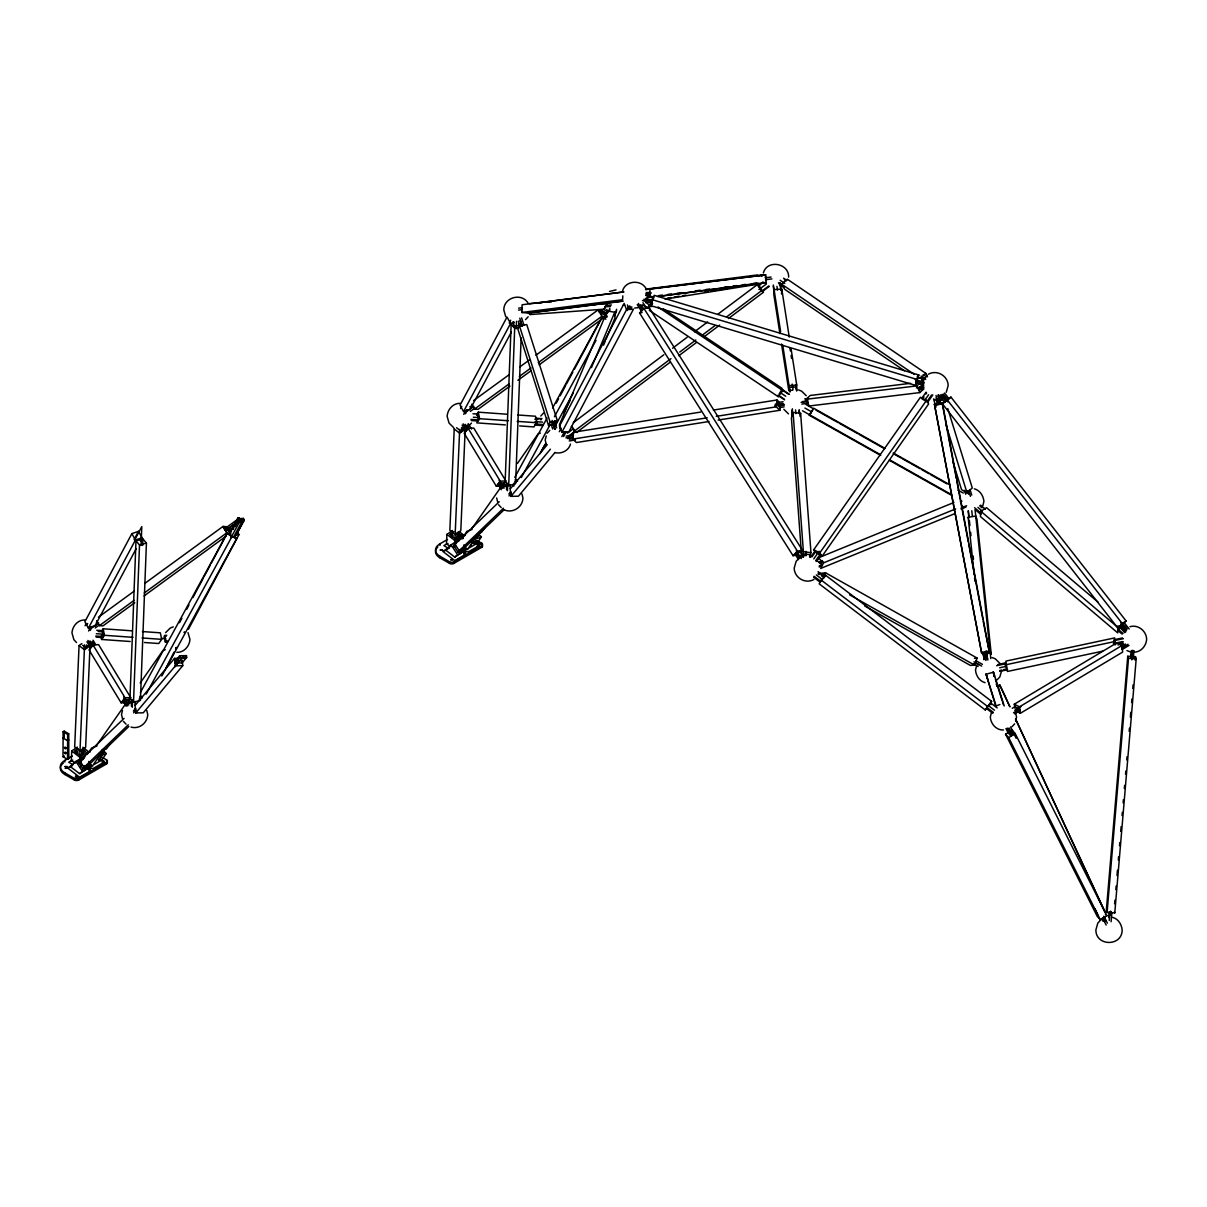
<?xml version="1.0" encoding="UTF-8"?>
<svg xmlns="http://www.w3.org/2000/svg" width="1207" height="1207" viewBox="0 0 1207 1207"><rect width="100%" height="100%" fill="white"/><g stroke="black" fill="none" stroke-linecap="round" stroke-linejoin="round"><path stroke-width="1.5" d="M99.034 759.641L100.558 758.222M100.664 758.373L99.215 759.761M474.2 543.044L475.724 541.626M475.814 541.837L474.381 543.15M451.539 536.527L452.987 535.123M63.111 731.759L63.005 756.744L67.532 759.369L68.829 758.615L68.724 733.75L64.182 731.125L63.111 731.759L67.637 734.369L68.724 733.75M67.637 734.369L67.532 759.369M135.984 540.811L129.994 698.114L133.524 702.263L140.419 700.362L146.424 543.059L142.894 538.91L135.984 540.811L139.514 544.961L133.524 702.263M131.382 706.276L131.638 699.577L132.529 700.618L132.272 707.317M134.988 705.16L135.124 701.403M141.068 545.398L141.792 526.614L134.701 539.891M142.652 545.473L142.894 538.91M506.548 489.68L506.804 482.966L507.694 484.022L507.438 490.721M512.945 321.847L513.684 326.72L519.945 325L519.976 324.034M513.684 326.72L513.865 321.922M508.69 485.652L514.68 328.364L511.149 324.215L505.16 481.502L508.69 485.652L515.585 483.766L521.137 337.93M510.154 488.563L510.289 484.807M516.234 328.802L516.521 321.288M513.805 486.134L513.91 483.253M77.308 747.103L71.741 750.995L71.319 760.561L75.483 763.065M79.058 645.564L74.683 746.952L80.084 751.146L85.637 747.284L90.027 645.881L84.46 649.758L79.058 645.564L81.835 643.618M76.675 753.711L76.916 748.099M78.214 749.532L78.244 748.732M84.339 648.023L84.475 644.855M79.526 763.971L79.677 760.697M79.737 760.214L79.873 757.302L88.232 751.493L82.815 747.269M79.768 756.201L84.535 645.986M81.669 755.114L81.91 749.502L83.313 748.536L83.072 754.134M82.619 645.262L86.285 648.114L86.421 644.9M87.749 645.534L86.285 648.114M452.474 530.507L446.907 534.384L446.484 543.965L450.95 546.65M451.871 536.315L452.067 531.502M454.677 543.814L455.024 540.706L463.397 534.882L459.324 531.729M454.933 539.604L459.686 429.375M456.789 539.318L457.076 532.906L458.479 531.925L458.222 537.537M456.563 427.716L461.451 431.518L461.617 427.504M462.96 428.138L462.854 430.537L461.451 431.518M460.471 538.277L460.621 534.807L457.921 532.709M463.232 538.518L463.397 534.882M623.234 301.162L528.666 313.126L521.726 312.477L522.118 304.767L622.993 292.003M622.797 295.866L622.601 299.728L521.726 312.477M774.336 291.445L774.275 292.682L773.28 286.24M781.502 293.965L781.774 289.092L774.079 289.665L773.808 294.523L779.888 333.509M792.622 390.223L788.774 390.51L789.046 385.652L782.724 345.157M796.846 390.6L796.273 386.934L789.303 387.432L789.665 391.415M796.198 388.156L796.273 386.934M796.469 389.952L796.741 385.078L791.128 349.095M1098.144 602.218L986.587 507.694L980.838 511.285L980.401 516.551L1117.727 632.89L1118.165 627.625L1121.031 625.83M1122.163 626.991L1118.27 629.42L1118.165 630.748L1122.133 634.113M1131.608 656.457L1127.76 656.261L1106.336 910.41L1107.091 912.447L1114.785 912.869L1136.209 658.705L1135.455 656.668L1132.89 656.533M1107.091 912.447L1128.515 658.298L1127.76 656.261M1108.675 917.501L1109.158 911.798M1131.155 650.799L1130.672 656.502L1131.351 658.358L1133.282 658.464L1133.961 650.467M1109.248 920.488L1109.927 912.507L1111.873 912.613L1111.104 921.741M1131.351 658.358L1132.03 650.362M1110.289 914.891L1110.606 911.134M1131.774 659.852L1132.573 650.482M1110.893 914.182L1111.089 911.904M1132.709 655.476L1133.086 650.905M1114.619 903.756L1114.921 900.226M1115.811 889.65L1116.113 886.119M1117.003 875.528L1117.456 870.232M1118.316 859.988L1118.587 856.819M1119.523 845.7L1119.794 842.516M1120.73 831.397L1121.122 826.629M1122.057 815.51L1122.329 812.341M1123.129 802.806L1123.4 799.638M1124.336 788.518L1124.607 785.335M1125.543 774.215L1125.814 771.032M1126.75 759.912L1127.021 756.744M1129.164 731.321L1129.435 728.153M1130.371 717.033L1130.763 712.266M1131.593 702.565L1131.879 699.034M1132.769 688.443L1133.071 684.912M1135.153 660.199L1135.455 656.668M65.087 768.255L67.23 768.255M477.142 546.152L479.27 546.092M709.022 421.515L576.403 442.531L572.752 439.107L573.491 432.242L700.679 412.07M780.265 406.834L779.888 410.274L776.222 406.85L776.976 399.985L713.397 410.063M784.143 406.88L779.994 407.544L776.689 404.451L776.87 402.716L783.102 401.72M779.994 407.544L780.175 405.808L776.87 402.716M84.656 757.332L83.615 757.317M916.671 383.223L915.479 385.365L650.89 305.688L651.886 299.592L654.254 295.323L918.844 375L915.962 382.875L923.777 385.229M915.479 385.365L916.46 379.27L918.844 375M1102.579 651.177L1007.453 671.454L1005.265 664.891L1005.989 661.089L1114.695 637.899L1113.97 641.702L1115.072 644.991M1007.121 668.24L1005.823 662.809L997.902 664.499M1115.343 643.572L1114.529 639.635L1122.45 637.945M174.019 652.157L165.993 668.029M122.495 710.455L121.5 714.559L122.495 718.663M546.213 435.923L545.202 440.027L546.213 444.116M982.92 505.461L983.916 501.358C983.388 495.775 979.963 490.298 974.336 488.82M976.508 666.023L975.497 670.126C976.025 675.709 979.45 681.186 985.078 682.664M991.324 712.945L990.313 717.049C990.766 723.883 996.258 730.31 1003.455 729.994M1001.765 670.126L999.849 676.916L997.208 679.752M1015.585 721.152L1016.581 717.049L1015.585 712.945M75.483 777.927L77.61 777.927M810.138 555.431L810.968 552.67L800.633 413.367L793.074 412.432L791.4 417.939L801.478 553.772M799.803 416.113L800.633 413.367M802.58 554.496L803.409 551.75L793.074 412.432M802.851 556.88L803.138 553.847L809.988 554.692L810.169 557.151M809.988 554.692L809.625 556.895M77.836 752.293L76.418 753.319L77.836 751.75M622.571 291.023C625.166 280.627 640.721 279.209 645.911 288.337M570.473 444.116C568.769 450.724 561.195 454.3 554.782 452.55M763.367 273.008C766.928 259.233 789.076 262.96 788.639 277.112M946.243 392.35L948.159 385.561C948.023 375.86 936.949 369.372 928.47 374.185M461.964 539.046L466.913 531.321L472.088 529.451M823.642 577.172L824.336 575.422L818.768 572.284M824.185 576.267L825.558 572.797L977.097 658.056L974.351 664.997L970.413 665.449L864.65 605.944M458.388 541.34L459.263 540.329M608.298 311.844L609.852 308.162M609.279 311.134L609.897 309.671M591.445 367.607L614.755 312.206L607.272 311.029L559.475 424.668L559.927 428.455M616.626 309.233L614.499 315.887L616.671 310.727M603.56 345.157L605.356 340.902M605.959 339.469L614.921 318.165L614.755 312.206M76.403 751.418L75.528 752.323M519.478 325.92L517.894 329.179L548.536 425.483L555.808 424.11L557.393 420.851L526.75 324.547L519.478 325.92L550.136 422.224L548.536 425.483M552.685 429.028L551.343 424.819L552.776 421.862L554.601 421.515L556.623 427.836M816.913 560.636L818.346 557.86L953.937 502.474M816.762 560.486L822.239 564.71L819.236 567.049M955.672 508.886L823.551 562.854L820.7 568.422L954.556 513.744M961.194 508.841L962.628 506.05M559.324 431.684L561.164 428.198M561.904 432.272L626.524 309.671L624.155 303.41L559.535 426.026L561.904 432.272L568.889 431.729L633.494 309.113L626.524 309.671M626.795 310.108L628.56 306.774M627.097 310.531L629.526 305.929M561.828 436.647L564.408 431.774L566.158 431.638L563.594 436.512M631.88 306.94L630.778 309.022L629.013 309.158L630.492 306.382M140.344 540.887L142.019 537.734L138.488 531.336L131.865 533.645L84.867 621.771L88.398 628.183L95.006 625.875L136.15 548.747M85.078 625.754L86.285 623.476M87.055 624.607L87.658 623.476M134.083 539.589L138.488 531.336M88.398 628.183L135.41 540.042L142.019 537.734M88.579 630.989L90.706 627.006L92.366 626.433L90.253 630.401M179.511 622.721L181.88 618.286M186.617 609.414L188.986 604.979M192.924 597.586L203.198 578.364M203.983 576.886L210.305 565.057M211.089 563.578L224.502 538.443M230.778 531.683L231.201 530.899M231.623 530.099L237.553 519.01L243.392 518.391L244.221 519.825L237.447 532.513M234.988 526.78L238.382 520.443L244.221 519.825M239.137 522.706L240.887 519.417L230.975 537.613M242.124 520.76L243.392 518.391M184.007 632.604L184.445 631.789M188.458 629.239L238.986 534.626L237.341 531.759M460.546 408.585L461.753 406.321M509.233 322.993L510.712 320.247M510.576 323.446L507.031 317.049L460.033 405.175L463.563 411.572L510.576 323.446L513.88 322.299M463.744 414.378L465.872 410.41L467.531 409.837L465.419 413.805M511.3 332.151L470.172 409.264L463.563 411.572M556.246 403.168L558.615 398.732M560.199 395.775L565.721 385.425M566.521 383.947L572.827 372.118M574.411 369.161L600.467 320.368M606.367 314.288L606.774 316.536M606.789 313.503L607.634 311.919M563.624 412.643L569.945 400.815M989.589 705.069L991.596 701.312L825.482 575.181L821.198 580.099L819.191 583.856L985.289 709.988L987.432 707.528M824.034 577.761L825.482 575.181M985.289 709.988L991.596 701.312M140.374 692.562L227.067 533.358L234.686 537.673L243.678 521.152L238.096 517.682L229.089 534.203L233.479 537.206L242.471 520.685L243.678 521.152M139.137 699.396L140.827 696.303L142.049 696.771M230.296 534.671L230.869 533.645M233.117 529.511L233.675 528.485M235.365 525.377L237.613 521.243M238.171 520.217L239.303 518.15M146.183 694.085L231.895 536.677L236.708 538.518L161.844 676.011M514.755 477.414L547.058 418.075M552.58 407.936L602.233 316.762L604.632 317.682M514.876 481.774L515.993 479.707L517.2 480.16M607.634 311.406L604.254 317.607L605.461 318.075M606.035 317.049L606.593 316.008M521.349 477.489L550.211 424.502M554.451 416.702L596.032 340.344M540.163 453.621L545.685 443.497M555.145 426.131L573.265 392.833M650.89 305.688L652.082 303.545M880.703 455.431L809.324 415.283L810.576 413.035M806.11 404.617L813.322 408.675L809.746 414.861M885.123 448.416L813.744 408.253L809.324 415.283M176.478 647.435L175.649 648.913A12.658 1.75 -69.2 0 1 175.981 647.51M452.851 536.014L452.112 536.768M541.158 451.433L544.84 444.885M167.351 642.245L165.54 642.109L164.937 640.6A13.096 9.882 34.9 0 1 164.363 636.164L166.777 635.229M527.746 311.964L529.979 314.559L531.819 311.693M131.744 630.808L103.153 628.787L101.403 631.699L98.159 631.472M96.122 637.145L102.595 637.598L103.319 636.557L102.127 630.642L96.741 630.265M130.16 641.49L101.569 639.469L104.481 635.304L103.153 628.787M142.471 631.563L160.35 632.83L161.663 639.348L158.751 643.527L144.463 642.516M476.871 414.273L478.319 412.175L506.91 414.212M476.569 415.102L477.293 414.046L472.978 413.745M477.293 414.046L478.485 419.961L477.761 421.002L471.273 420.549M478.319 412.175L479.632 418.708L476.735 422.872L505.326 424.894M535.365 424.834L536.828 422.752L535.516 416.234L517.637 414.967M87.251 754.345L91.747 747.933L96.922 746.062M96.801 745.111L125.739 703.711M140.208 683.011L162.945 650.482L165.238 649.653M99.925 754.496L102.761 750.452M101.086 754.073L104.481 749.215L103.319 749.638M98.446 760.274L103.802 752.625L99.215 754.284M109.535 744.417L106.427 748.853L101.841 750.513M106.216 753.575L101.66 760.108L93.014 765.102L99.321 756.065L106.216 753.575L102.429 749.502M471.967 528.5L500.905 487.1M517.441 463.443L538.111 433.886L540.404 433.057M471.168 542.275L474.381 537.688L478.968 536.029M475.09 537.9L476.78 535.47M477.353 534.656L477.912 533.856M470.579 545.579L471.711 543.965M472.284 543.15L472.842 542.335M476.252 537.477L479.647 532.619M473.612 543.678L475.754 540.615M485.727 526.343L481.593 532.257L479.3 533.087M481.382 536.964L476.81 543.512L468.18 548.491L474.487 539.469L481.382 536.964L478.862 534.263M813.744 549.758L920.398 397.269L926.478 400.377L928.636 403.938L821.967 556.412L819.825 552.851L813.744 549.758L815.374 552.127L820.881 554.933L816.279 561.511M810.878 556.865L814.831 551.222L820.881 554.933M921.484 398.748L926.086 392.169M812.085 556.819L812.749 555.884M813.397 554.948L814.061 553.998M814.71 553.062L815.374 552.127M923.34 397.767L924.004 396.831M925.98 394.01L926.629 393.06M813.774 558.916L819.131 551.252M925.377 399.366L928.59 394.764M819.825 552.851L926.478 400.377M815.736 560.621L820.338 554.043M932.8 394.93L927.534 402.459L926.991 401.554L931.593 394.976M649.607 304.888L647.797 308.268L651.689 302.127M648.747 308.449L652.58 303.364M779.088 394.116L781.94 389.348L789.469 394.387M649.336 310.38L778.243 396.696L782.83 390.6L781.759 388.141L663.352 308.856M128.742 700.09L130.703 697.571L98.597 644.644L92.954 644.84L89.016 649.894L121.122 702.821L123.944 702.715M121.122 702.821L125.06 697.767L130.703 697.571M131.141 703.062L128.968 699.472L123.853 699.638L122.858 700.92L126.131 706.306M127.972 700.739L128.968 699.472M502.912 484.761L505.869 480.974L473.763 428.047L468.12 428.244L464.182 433.298L496.288 486.21L499.11 486.119M496.288 486.21L500.226 481.171L505.869 480.974M506.849 487.356L504.134 482.875L499.019 483.041L498.023 484.324L501.297 489.71M178.304 658.298L174.547 658.373L135.048 705.522L135.742 712.96L143.256 712.809L182.755 665.66L182.227 660.078M133.404 710.998L135.667 708.298L135.848 710.169L133.585 712.869M175.166 661.149L179.692 655.748L186.481 655.612L186.663 657.483L182.136 662.884L175.347 663.02L175.166 661.149L182.242 660.682M175.347 663.02L179.858 657.619L179.692 655.748M135.742 712.96L183.177 656.623M174.638 667.064L178.757 662.16M183.932 658.645L186.481 655.612M547.254 444.719L510.214 488.926L510.908 496.349L518.407 496.213L554.948 452.595M508.856 494.055L510.833 491.687L511.014 493.572L509.022 495.926M510.908 496.349L550.407 449.2M165.615 632.619L170.247 628.032L173.265 626.871M525.528 319.644L528.153 316.792M468.829 425.935L471.469 423.084M540.781 416.023L543.406 413.171M547.133 433.238L549.758 430.386M798.762 558.494L796.122 561.346L794.206 568.12C794.342 577.836 805.416 584.324 813.895 579.496M1012.024 726.674L1014.665 723.838M1100.437 920.262L1097.812 923.099L1095.896 929.888C1095.7 946.62 1122.344 946.62 1122.148 929.888C1121.62 924.306 1118.195 918.829 1112.567 917.35M795.579 555.28L793.044 555.703L639.559 312.975L643.919 308.389L648.989 307.544L802.474 550.271L800.301 552.565M793.044 555.703L797.405 551.116L802.474 550.271M803.606 556.759L800.603 552.021L794.915 553.938L798.506 559.626M85.109 755.823L75.92 761.406L70.444 766.671L79.813 773.853M128.877 726.433L90.178 763.609L84.068 767.32L79.828 760.848L124.049 718.376M78.606 763.337L81.307 760.742M79.134 763.367L81.503 761.104M79.602 767.411L82.287 764.831M84.068 767.32L128.289 724.834M82.106 769.508L87.689 764.695L83.539 768.663L84.882 767.818M91.476 765.555L79.949 773.4L91.476 765.555L88.775 761.451M84.777 768.784L88.88 764.861L82.77 768.572L78.53 762.1L83.117 759.324M460.274 539.227L451.086 544.81L445.609 550.075L454.979 557.257M499.215 501.765L454.994 544.251L459.233 550.724L465.344 546.997L504.043 509.837M453.093 547.39L455.642 544.976M459.233 550.724L503.455 508.238M457.951 552.263L462.854 548.084L459.49 551.327M458.554 552.172L460.078 551.282M466.641 548.959L455.114 556.804L466.641 548.959L463.926 544.855M460.968 551.207L464.031 548.265L457.921 551.976L453.696 545.504M918.663 389.408L923.853 388.79L919.87 392.592L809.128 405.99L806.216 399.276L810.214 395.458L910.576 383.328M806.216 399.276L916.973 385.878L919.628 383.343M923.536 389.348L918.98 389.906L918.24 388.201L922.767 384.656M918.98 389.906L922.586 386.451L921.846 384.761M479.088 544.84L475.754 543.874M454.194 545.896L454.933 545.262M460.44 553.425L461.119 552.851M938.246 398.748L940.736 400.181L942.063 398.944L941.339 396.59M941.656 399.713L939.031 402.142L933.554 398.974L936.044 407.076M952.791 461.3L961.541 489.635L967.018 492.803L972.269 487.945L947.782 408.615M904.496 370.76L784.701 289.318L781.608 284.173L787.266 279.164L925.829 373.355L927.383 375.92L921.59 380.054M925.829 373.355L920.172 378.379L917.275 376.418M77.912 761.813L79.058 760.817M460.033 551.327L458.705 552.218M450.799 534.294L451.569 534.022M1125.98 631.729L1120.881 625.211L1117.591 627.685L942.441 403.847L944.206 402.338M938.639 394.855L944.478 402.308L948.928 398.642L944.553 393.06M942.441 403.847L950.965 397.118L1126.101 620.956L1120.081 625.814M1117.591 627.685L1119.357 626.177M573.25 422.722L663.805 354.783M672.571 348.22L687.175 337.251M694.478 331.774L707.634 321.907M717.848 314.242L757.287 284.656L758.72 285.893M761.059 283.389L758.237 285.516L762.085 290.978L768.693 286.014M762.009 282.679L762.945 281.97M759.671 285.199L760.606 284.49M567.381 433.238L573.416 428.711M758.916 289.559L766.46 283.901M571.394 426.418L574.577 430.944L670.986 358.63M679.752 352.052L695.82 339.997M703.123 334.52L714.8 325.754M726.493 316.988L761.542 290.691L763.518 292.215L728.455 318.512M568.512 436.18L575.105 431.231L572.224 427.142M569.01 436.572L575.603 431.623M769.176 286.406L762.583 291.355L759.686 287.266M670.036 362.341L576.539 432.468L574.577 430.944M678.787 355.763L696.318 342.622M705.084 336.044L719.689 325.09M950.965 397.118L947.676 399.592L944.749 395.851M944.478 402.308L945.745 401.373L940.63 394.84M1126.101 620.956L1122.812 623.415L1123.551 624.351M758.117 283.177L659.791 296.303M98.386 617.23L134.188 591.143M144.795 583.419L223.023 526.433L226.554 526.674L230.25 533.162L226.705 532.921L144.267 592.969M223.914 528.606L226.554 526.674M96.394 622.239L97.284 621.59M233.162 527.489L228.696 530.733L225.498 530.507L224.562 528.862L238.82 518.482L242.019 518.708L242.954 520.353L242.064 521.002M91.973 627.761L98.205 623.219M225.498 530.507L239.755 520.126L242.954 520.353M94.176 626.297L98.702 622.993M225.754 530.431L242.019 518.708M95.172 627.987L99.638 624.743M234.052 526.84L234.943 526.192M240.284 522.299L241.174 521.65M96.651 620.775L99.427 625.633L134.128 600.347M134.777 602.7L102.957 625.89L99.427 625.633M144.055 595.941L226.267 536.059M473.551 400.618L509.354 374.547M519.961 366.822L529.239 360.063M535.863 355.235L598.189 309.837L601.72 310.078L605.416 316.566L539.122 364.861M599.079 312.01L601.72 310.078M469.764 406.94L470.655 406.291M471.545 405.643L472.45 404.994M605.084 308.373L599.728 312.266L602.942 312.492L603.862 314.122L607.423 311.527M467.139 411.165L473.868 406.382M606.97 309.43L600.664 313.895L603.862 314.122M470.338 411.391L474.789 408.147M471.816 404.179L474.577 409.037L509.294 383.751M519.417 376.373L530.989 367.939M538.231 362.673L601.871 316.309L605.416 316.566M509.942 386.104L478.123 409.294L474.577 409.037M517.894 380.311L531.155 370.655M77.278 749.14L74.502 751.071L79.903 755.28L85.471 751.403L82.755 749.306M453.832 531.578L449.668 534.475L455.069 538.669L460.621 534.807M78.968 760.259L78.847 760.35M453.681 543.769L454.752 543.12L454.013 543.738M455.084 545.368L454.224 545.881M460.305 553.319L459.55 553.862L461.014 552.897M88.79 770.066L89.922 769.87M1005.567 734.233L1012.069 730.129L1015.193 733.539L1106.91 915.781L1100.392 919.87L1097.269 916.46L1005.567 734.233L1008.69 737.643L1100.392 919.87M1005.974 728.56L1008.147 732.86L1009.791 731.819L1009.354 730.959M1008.147 732.86L1010.968 735.938L1012.613 734.912L1009.158 728.032M1008.69 737.643L1015.193 733.539M79.828 760.848L84.415 758.056M1015.057 708.373L1014.287 704.209L1116.611 642.984L1121.831 645.609L1122.691 652.067L1020.353 713.292L1016.445 711.315M1012.251 708.298L1014.846 706.744L1019.568 709.128L1019.794 710.757L1014.589 713.865M1118.044 645.006L1123.249 641.898M1120.865 645.066L1123.461 643.512M1014.287 704.209L1019.493 706.834L1121.831 645.609M1014.695 710.32L1021.107 706.487M1122.284 645.956L1125.497 644.04M1013.503 712.764L1019.568 709.128M1127.972 644.282L1121.907 647.903L1122.118 649.532L1129.058 645.383M68.829 739.921L67.532 740.66L63.005 738.05L64.288 737.296L64.182 731.125M63.005 756.744L64.288 756.004M106.699 761.542A3.048 1.765 0 0 1 106.548 763.94L78.711 780.009A3.048 1.765 0 0 1 74.396 780.009L64.816 774.487L64.816 772.872A15.269 8.811 0 0 1 64.816 760.41L72.36 756.05M476.916 540.48L481.699 543.241A3.048 1.765 0 0 1 481.699 545.73L481.699 547.344L453.877 563.413A3.048 1.765 0 0 1 449.562 563.413L439.982 557.89L439.982 556.276A15.269 8.811 0 0 1 439.982 543.814L447.525 539.454M71.741 760.455L68.724 762.19L73.023 764.785L67.562 767.939L79.617 777.187L90.721 770.775L84.339 765.887M446.907 543.859L443.889 545.594L448.189 548.189L442.728 551.343L454.783 560.591L465.887 554.179L461.904 551.116M71.258 760.968L72.827 760.063M446.409 544.372L447.993 543.467M80.492 759.776L81.503 759.188M454.903 543.618L455.658 543.18M69.433 767.471L71.877 766.068M444.598 550.875L447.028 549.457M448.431 548.657L449.472 548.053M103.183 761.692L104.194 762.1L92.848 768.648L88.639 766.762M477.972 545.066L479.36 545.504L468.014 552.052L462.869 549.743M64.816 772.872L74.396 778.394A3.048 1.765 0 0 0 78.711 778.394L106.548 762.326A3.048 1.765 0 0 0 106.548 759.837L101.765 757.076M439.982 556.276L449.562 561.798A3.048 1.765 0 0 0 453.877 561.798L481.699 545.73M996.982 686.24L999.803 684.942L1009.972 706.895M997.902 687.13L1000.256 686.044L999.803 684.942M102.354 762.221L103.727 762.221M960.41 501.81L961.934 501.192M818.965 562.009L822.45 560.591M819.508 563.156L822.978 561.723M819.191 565.947L822.239 564.71M961.315 507.891L966.641 505.718M961.36 508.992L965.932 507.121M609.49 291.445L616.053 289.876M996.891 705.673L999.894 704.511M465.374 554.36L463.699 553.787L465.525 553.425M760.998 275.709L763.835 274.909M761.783 275.86L762.537 275.739M514.68 328.364L518.135 327.414M139.514 544.961L146.424 543.059M995.866 706.533L986.059 674.215L993.542 672.208L1004.209 705.974M103.364 761.677L103.727 760.606L100.603 760.47M996.59 665.706L1005.642 663.775M1114.348 640.585L1123.385 638.669M1005.265 664.891L1113.97 641.702M999.637 667.788L1005.144 666.611M1113.352 643.527L1122.51 641.581M999.894 670.458L1001.025 670.217M1003.289 669.734L1005.552 669.251M999.713 671.409L1007.619 669.719M934.429 404.194L942.048 402.716L942.576 403.772L989.227 651.493L981.623 652.987L934.429 404.194L981.623 652.987M934.972 405.25L942.576 403.772M550.136 422.224L557.393 420.851M551.343 424.819L553.168 424.472L553.5 425.528M639.559 312.975L642.094 312.553M800.603 552.021L796.017 552.791L799.607 558.464M756.804 275.875L763.563 274.789M622.993 305.326L624.532 305.084M667.411 298.114L670.79 297.571M674.155 297.028L679.224 296.213M682.604 295.67L685.968 295.127M704.541 292.124L707.905 291.581M711.285 291.038L716.355 290.223M719.719 289.68L723.099 289.137M726.478 288.594L731.533 287.779M734.912 287.236L738.292 286.693M741.656 286.15L753.47 284.233M665.117 299.155L761.3 283.645M566.128 436.119L573.385 434.973L573.204 436.708L565.932 437.854M775.181 404.27L778.817 403.696M776.689 404.451L782.905 403.455M567.577 438.548L573.129 437.673M774.698 405.718L783.947 404.254M569.432 439.227L572.54 438.729M781.216 405.643L784.339 405.16M572.752 439.107L707.196 417.803M716.279 416.355L776.222 406.85M569.236 440.947L575.467 439.967M718.105 420.066L779.888 410.274M974.215 574.592L968.15 517.26L975.784 516.068L976.991 519.342L991.264 654.224L990.042 650.965L975.09 509.942M986.24 651.554L990.042 650.965M986.994 653.591L990.449 653.062L990.147 652.233L983.237 653.304L984.097 659.429M535.335 303.198L623.974 291.928M646.575 289.046L757.815 274.894M645.881 289.408L765.721 274.864L766.128 282.589L657.543 296.469M645.519 289.65L765.721 274.864M765.012 277.127L765.796 277.022M646.65 292.954L649.773 292.562L649.879 294.508L645.971 295.006M771.062 277.052L765.6 277.746L765.706 279.692L771.952 278.892M645.82 293.693L651.373 292.984M648.099 296.907L651.72 296.454M658.962 295.519L662.583 295.066M668.014 294.372L671.635 293.905M677.067 293.21L680.688 292.743M695.157 290.887L700.588 290.193M706.02 289.499L709.641 289.046M724.109 287.191L727.73 286.723M733.162 286.029L736.783 285.576M742.214 284.867L745.835 284.414M753.077 283.479L756.698 283.026M653.922 296.937L650.301 297.405L649.894 289.665M534.641 312.221L602.429 303.606M604.164 303.379L621.545 301.177M518.603 308.147L522.299 307.679L522.193 309.626L518.512 310.093M804.707 398.929L808.358 398.491M805.446 400.618L807.272 400.407M802.504 401.584L808.117 400.92M916.369 387.824L923.838 386.919M801.101 402.369L807.498 401.599L808.222 403.289L801.825 404.073M918.24 388.201L923.717 387.538M634.701 308.057L638.247 307.649M460.259 403.364C453.063 403.047 447.571 409.46 447.133 416.309L449.049 423.084L453.696 427.67M85.094 619.96C77.897 619.644 72.405 626.056 71.967 632.906L73.883 639.68L76.509 642.531M825.558 572.797L821.62 573.25L824.773 575.03M176.826 652.338C184.007 652.655 189.499 646.243 189.952 639.408L188.02 632.619M1129.963 626.689C1138.171 624.291 1146.348 630.914 1146.65 639.227C1146.212 646.077 1140.706 652.489 1133.524 652.172M974.471 658.358L977.097 658.056M66.928 748.31L66.068 747.706M66.928 753.304L65.993 752.565M607.634 312.643L604.405 312.975L606.865 317.275M232.468 529.239L229.239 529.571L230.884 532.438M235.757 534.957L238.986 534.626M789.046 385.652L796.741 385.078M529.224 303.621L542.139 302.685M547.676 302.278L551.358 302.006M585.335 305.069L589.016 304.813M594.553 304.405L607.468 303.47L603.787 309.203L529.979 314.559M611.421 304.964L605.884 305.371L604.948 306.819L610.486 306.412M527.987 312.402L531.14 312.175M104.194 762.1L102.776 761.662M479.33 545.504L477.414 545.126M179.858 657.619L186.663 657.483M182.755 665.66L175.256 665.811L174.547 658.373M763.216 282.574L766.128 282.589M646.258 292.547L649.773 292.562M103.908 762.1L102.248 761.723M1128.515 658.298L1136.209 658.705M224.562 528.862L227.776 529.088L228.696 530.733M535.561 418.18L542.034 418.633M534.837 419.221L538.066 419.463M540.223 419.614L541.309 419.689M473.355 417.23L478.983 417.637M535.139 421.605L542.622 422.133M479.632 418.708L508.238 420.73M517.169 421.364L536.828 422.752M470.941 419.417L478.485 419.961M543.225 424.547L535.682 424.004L533.916 426.931L519.629 425.905M534.942 425.06L542.501 425.588M164.363 636.164L166.038 636.285M96.319 633.705L103.817 634.233M161.844 638.337L165.585 638.609M104.481 635.304L133.072 637.326M142.004 637.96L161.663 639.348M95.775 636.014L103.319 636.557M168.256 641.158L166.279 641.008A13.096 9.882 34.9 0 1 165.087 635.108M131.08 727.097C139.288 729.511 147.465 722.887 147.752 714.559L146.756 710.455M803.409 551.75L810.968 552.67M802.715 555.235L806.14 555.658M645.956 295.443L653.772 297.812L651.629 301.659L643.799 299.306M925.06 379.496L918.361 377.489L916.204 381.337L924.034 383.69M646.831 297.329L647.948 297.661M921.469 380.024L923.702 380.703M651.886 299.592L916.46 379.27M645.489 298.37L652.685 300.543M915.253 379.601L924.245 382.317M642.441 300.513L651.373 303.198M798.596 389.967L801.614 391.128L806.246 395.715M1126.961 650.603L1129.963 651.765M992.184 657.589L995.202 658.75L999.849 663.337M503.228 509.339C511.708 514.152 522.782 507.664 522.918 497.963L521.922 493.859M101.539 760.289L99.653 759.429M474.819 542.833L476.705 543.693M464.589 548.144L467.863 549.607M89.891 764.951L92.698 766.219M89.212 765.902L90.193 766.354M922.872 399.457L926.991 401.554M893.24 452.972L950.015 484.912M816.053 410.199L838.367 422.752M839.846 423.582L857.694 433.615M859.188 434.46L884.459 448.687M893.391 453.696L900.829 457.891M902.308 458.72L909.746 462.9M911.24 463.744L920.156 468.754M921.65 469.598L929.088 473.778M930.567 474.607L946.922 483.811M957.981 490.208L963.292 493.044M804.903 408.041L811.466 411.738M802.534 410.802L879.737 454.254M889.468 459.731L951.116 494.417M889.619 460.455L952.082 495.594M975.875 660.682L982.392 664.333M818.074 574.019L818.995 574.547M973.928 661.858L981.698 666.083M976.041 663.171L976.976 663.699M977.896 664.227L978.832 664.74M973.491 663.88L978.138 666.49M849.637 594.84L974.351 664.997M476.916 542.079L481.699 544.84A3.048 1.765 0 0 1 481.699 547.344M651.011 302.112L651.961 302.746M782.211 389.967L788.79 394.372M657.996 307L782.83 390.6M645.594 302.414L651.825 306.593M781.035 393.105L785.697 396.243M646.907 307.016L649.622 308.841M778.726 395.504L781.548 397.39M782.483 398.023L784.369 399.276M644.04 305.748L647.797 308.268M778.062 395.489L784.641 399.894M783.569 278.198L786.858 280.431M784.354 279.496L786.315 280.839M923.159 374.562L926.041 376.524M780.144 280.265L784.791 283.434M921.092 376.086L925.739 379.239M781.608 284.173L914.393 374.457M778.44 282.74L783.811 287.16L779.224 284.037M602.233 316.762L605.854 319.252M515.178 479.677L517.592 481.337M238.096 517.682L242.471 520.685M234.294 536.859L236.708 538.518M227.067 533.358L231.895 536.677M140.012 696.288L142.426 697.933M817.969 571.831L824.532 576.81L820.654 581.276L814.091 576.282M997.208 707.936L990.63 702.942L986.753 707.408L993.316 712.386M818.406 573.491L819.342 574.2M821.213 575.633L822.148 576.342M990.132 703.892L991.068 704.616M816.309 574.939L822.299 579.496M988.473 705.673L994.462 710.229M821.198 580.099L987.296 706.231M813.578 577.233L820.141 582.227M986.255 708.358L992.818 713.337M459.912 550.075L463.503 552.836M83.947 766.068L88.337 769.432M446.907 534.384L455.024 540.706M71.741 750.995L79.873 757.302M980.582 505.114L985.35 509.158M979.677 505.778L982.06 507.8M977.926 507.408L982.211 511.029M1117.818 625.92L1124.954 631.97M980.838 511.285L1118.165 627.625M974.592 507.709L980.959 513.081L980.838 514.408L975.286 509.701M1118.27 629.42L1123.038 633.464M788.473 413.865L783.841 409.279M776.976 399.985L778.802 401.69M818.346 557.86L823.551 562.854M528.153 303.229C521.816 292.245 503.636 297.284 503.817 310.003L505.748 316.792M498.582 504.737L501.222 507.589M123.416 721.348L126.056 724.185M1010.727 732.86L1012.613 734.912M1105.34 914.076L1106.91 915.781M519.055 323.959L519.945 325M1129.179 629.013L1124.079 622.48L1119.628 626.146L1124.728 632.664M943.301 393.995L944.025 394.93M1124.275 625.286L1127.187 629.013M947.435 400.12L1122.585 623.959M942.003 394.463L947.797 401.886M1120.745 622.918L1126.553 630.326M759.263 286.195L761.391 289.197M757.287 284.656L761.542 290.691M451.086 544.81L457.453 554.541M75.92 761.406L82.287 771.137M642.939 302.67L646.53 308.358M642.441 304.783L643.029 305.718M800.709 555.069L801.901 556.97M643.919 308.389L797.405 551.116M640.721 304.647L643.738 309.399M796.288 550.664L801.312 558.6M638.337 303.44L642.516 310.063L641.43 311.21L637.236 304.586M468.21 423.657L471.484 429.043M467.23 424.939L468.316 426.735M503.138 484.143L503.681 485.033M504.224 485.938L504.767 486.843M468.12 428.244L500.226 481.171M465.117 424.306L468.029 429.119M499.11 480.356L503.968 488.352M463.096 423.838L466.913 430.114L465.917 431.397L462.1 425.105M499.019 483.041L502.278 488.428M93.045 640.253L95.775 644.749M92.064 641.536L94.237 645.126M128.515 701.644L129.617 703.44M92.954 644.84L125.06 697.767M89.952 640.902L92.864 645.715M123.944 696.952L128.802 704.948M124.095 698.219L125.875 701.146M87.93 640.434L91.747 646.726L90.751 647.993L86.934 641.702M123.853 699.638L127.67 705.929M926.72 375.513L927.504 376.81M237.553 519.01L238.382 520.443M598.189 309.837L601.871 316.309M238.82 518.482L239.755 520.126M223.023 526.433L226.705 532.921M131.865 533.645L135.41 540.042M1012.069 730.129L1016.158 738.277M1104.33 917.154L1107.362 923.174M1008.056 728.379L1008.479 729.239M1103.228 917.501L1104.088 919.221M1007.679 728.5L1011.059 735.214M1103.107 918.135L1104.797 921.499M1007.076 728.198L1010.968 735.938M1102.685 918.18L1106.155 925.06M1101.584 918.527L1102.881 921.122M989.227 651.493L983.192 621.198M1015.796 719.432L1104.888 911.828L1015.509 718.965M1000.256 686.044L1009.701 706.427M996.213 684.082L997.193 686.21M1103.802 916.234L1105.672 920.413M1102.429 918.059L1103.907 921.243M1010.651 726.916L1012.824 731.623M1094.945 908.796L1097.631 914.529M777.7 395.474L778.243 396.696M916.973 385.878L919.87 392.592M627.414 304.918L629.013 309.158M975.875 517.35L976.176 518.165M968.15 517.26L968.768 518.889M982.423 652.142L983.63 655.416M1132.619 656.608L1133.282 658.464M1114.408 911.843L1114.785 912.869M1114.529 639.635L1116.022 644.1M554.722 420.67L555.808 424.11M521.605 317.833L523.959 325.211L522.118 325.558L519.779 318.18M552.776 421.862L555.129 429.239M520.353 320.7L522.058 326.041M552.097 420.428L554.933 429.33M520.172 320.79L520.836 322.903M521.168 323.959L521.846 326.071M553.832 426.584L554.511 428.681M518.331 321.137L520.006 326.403M992.969 672.043L993.617 674.094M995.368 679.194L1002.036 700.301M1002.474 701.705L1003.364 704.526M993.949 675.452L994.327 676.674L993.874 674.924M986.179 673.853L987.552 678.5M986.059 674.215L996.273 706.563M971.741 495.111L970.051 489.604L968.723 490.842L970.428 496.333M939.529 396.243L940.736 400.181M938.337 396.258L940.54 403.379M967.486 490.661L968.587 494.236M946.032 424.804L967.018 492.803M964.484 490.329L965.706 494.251M165.404 638.684L165.193 637.703M993.542 672.208L994.462 675.709M496.665 497.963L497.661 502.067M101.991 634.656L102.595 637.598M100.905 636.21L101.569 639.469M942.048 402.716L947.872 433.675M948.204 435.395L953.711 464.65M954.028 466.37L956.306 478.41M956.623 480.13L968.286 542.064M968.618 543.784L976.719 586.783M977.036 588.503L982.875 619.478M937.975 395.066L939.71 404.27L938.352 398.717M987.884 660.063L985.878 651.041L986.526 654.496M986.753 655.642L987.19 657.951M985.153 651.644L986.541 659.037M936.059 395.443L937.794 404.647L936.225 397.933M984.444 652.368L985.968 660.44M984.188 652.565L985.485 659.475M781.774 289.092L789.257 337.085M780.024 282.679L781.17 290.027M779.813 282.981L780.959 290.329M789.921 347.948L790.389 350.95M791.083 355.446L791.551 358.449M795.669 384.807L796.635 390.902M776.931 286.331L777.519 290.012M792.169 384.052L793.029 389.589M773.34 285.018L780.627 331.653M789.303 387.432L790.012 392.034M781.517 344.01L788.774 390.51M1019.493 706.834L1020.353 713.292M990.147 652.233L990.811 658.584M971.771 510.727L972.374 516.355M986.647 651.373L987.447 658.871M968.376 510.772L968.723 513.956M968.829 515.012L969.055 517.124M968.18 511.014L968.859 517.365M969.372 520.519L969.9 525.588M970.624 532.332L970.971 535.697M973.114 555.929L973.476 559.309M983.283 652.036L983.916 659.671M974.577 577.957L974.939 581.336M181.955 661.014L182.136 662.884M799.23 409.626L799.532 413.729M798.808 411.014L798.989 413.473M795.594 409.942L795.866 413.654M806.095 551.373L806.367 555.099M792.38 408.781L792.38 415.917L791.958 410.169M803.138 553.847L803.394 557.136M481.699 543.241L481.699 544.84M453.877 561.798L453.877 563.413M449.562 561.798L449.562 563.413M439.982 543.814L439.982 545.413M106.548 759.837L106.548 761.451M106.548 762.326L106.548 763.94M78.711 778.394L78.711 780.009M74.396 778.394L74.396 780.009M64.816 760.41L64.816 762.024M165.208 642.079A12.734 7.167 -3.6 0 1 165.827 640.932M87.885 751.78A15.269 8.811 0 0 1 90.133 752.036M64.816 774.487A15.269 8.811 0 0 1 63.337 763.02M461.919 535.139A15.269 8.811 0 0 1 465.298 535.44M439.982 557.89A15.269 8.811 0 0 1 437.854 546.967M64.514 752.58C66.023 756.367 66.37 750.724 64.514 752.519M64.514 747.586C66.098 751.388 66.279 745.609 64.514 747.525M454.224 428.953L449.849 530.356L455.25 534.55L460.802 530.688L465.193 429.285L459.626 433.162L454.224 428.953M65.103 766.581L67.23 766.641L65.103 766.581M75.483 776.312L77.625 776.388L75.513 776.252M88.549 768.784L90.676 768.844L88.549 768.784M440.268 549.985L442.396 550.045L440.268 549.985M450.649 559.716L452.791 559.776L450.664 559.656M463.699 552.187L465.842 552.248L463.729 552.127M79.028 762.417L80.658 761.345L79.028 762.417M84.324 770.504L85.953 769.447L84.324 770.504"/></g></svg>
